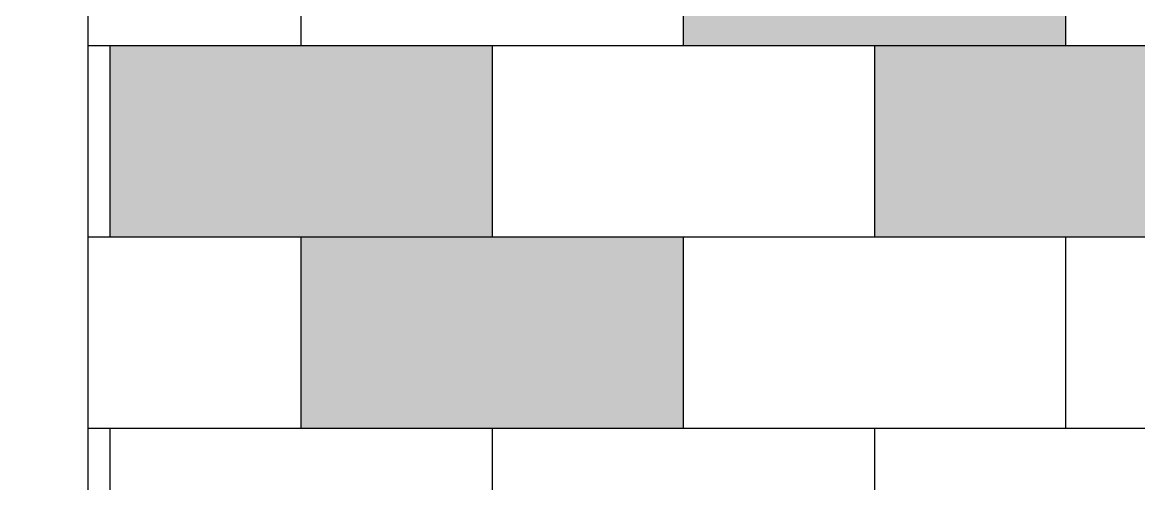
# Model space of a CAD drawing. Header units: metres. Extents: x 1203 to 2640, y 535 to 1122.
# Drawn here: x 1232.49 to 1244.36, y 613.07 to 617.97 of the extents above; entities that cross this region are included whole.
import ezdxf

# ---------------------------------------------------------------- set-up
doc = ezdxf.new("R2010")
doc.units = ezdxf.units.M
doc.layers.add('line work', color=7, linetype='Continuous')
picture_1 = doc.add_image_def('image1.png', size_in_pixel=(941, 730))

msp = doc.modelspace()

# ---------------------------------------------------------------- hatches: boundary and pattern name
at = {"layer": 'line work', "lineweight": -3}
h = msp.add_hatch(color=8, dxfattribs=at)
h.dxf.hatch_style = 1
edge = h.paths.add_edge_path()
edge.add_line((1243.584, 619.76), (1239.653, 619.76))
edge.add_spline(control_points=[(1239.653, 619.76), (1239.656, 619.746), (1239.67, 619.654), (1239.69, 619.511), (1239.696, 619.17)], knot_values=[72.571127, 72.571127, 72.571127, 72.571127, 72.761434, 73.761434, 73.761434, 73.761434, 73.761434], degree=3, periodic=0)
edge.add_spline(control_points=[(1239.696, 619.17), (1239.69, 618.829), (1239.657, 618.589), (1239.628, 618.442), (1239.574, 618.377), (1239.534, 618.351), (1239.52, 618.344)], knot_values=[69.120782, 69.120782, 69.120782, 69.120782, 70.120782, 71.120782, 72.120782, 72.571127, 72.571127, 72.571127, 72.571127], degree=3, periodic=0)
edge.add_spline(control_points=[(1238.732, 618.203), (1238.734, 618.203), (1238.754, 618.207), (1238.787, 618.219), (1238.874, 618.226), (1239.094, 618.255), (1239.315, 618.292), (1239.449, 618.315), (1239.503, 618.336), (1239.52, 618.344)], knot_values=[63.487135, 63.487135, 63.487135, 63.487135, 63.571127, 64.571127, 65.571127, 66.571127, 67.571127, 68.571127, 69.120782, 69.120782, 69.120782, 69.120782], degree=3, periodic=0)
edge.add_line((1239.52, 618.344), (1239.52, 617.728))
edge.add_line((1239.52, 617.728), (1243.584, 617.728))
edge.add_line((1243.584, 617.728), (1243.584, 619.76))
h = msp.add_hatch(color=9, dxfattribs=at)
h.dxf.hatch_style = 1
h.paths.add_polyline_path([(1237.488, 617.728), (1233.424, 617.728), (1233.424, 615.696), (1237.488, 615.696)])
h = msp.add_hatch(color=9, dxfattribs=at)
h.dxf.hatch_style = 1
h.paths.add_polyline_path([(1245.616, 617.728), (1241.552, 617.728), (1241.552, 615.696), (1245.616, 615.696)])
h = msp.add_hatch(color=8, dxfattribs=at)
h.dxf.hatch_style = 1
h.paths.add_polyline_path([(1239.52, 615.696), (1235.456, 615.696), (1235.456, 613.664), (1239.52, 613.664)])

# ---------------------------------------------------------------- linework, layer by layer
at = {"layer": 'line work', "color": 7, "linetype": 'Continuous', "lineweight": -3}
for p, q in [((1235.456, 617.728), (1235.456, 619.76)), ((1239.52, 617.728), (1239.52, 619.76)), ((1243.584, 617.728), (1243.584, 619.76)), ((1233.193, 617.728), (1247.173, 617.728)), ((1233.424, 615.696), (1233.424, 617.728)), ((1237.488, 615.696), (1237.488, 617.728)), ((1241.552, 615.696), (1241.552, 617.728)), ((1233.193, 615.696), (1248.415, 615.696)), ((1235.456, 613.664), (1235.456, 615.696)), ((1239.52, 613.664), (1239.52, 615.696)), ((1243.584, 613.664), (1243.584, 615.696)), ((1233.193, 613.664), (1249.232, 613.664)), ((1233.424, 611.632), (1233.424, 613.664)), ((1237.488, 611.632), (1237.488, 613.664)), ((1241.552, 611.632), (1241.552, 613.664))]:
    msp.add_line(p, q, dxfattribs=at)
at = {"layer": 'line work', "lineweight": -3}
msp.add_lwpolyline([(1233.193, 555.983), (1233.193, 586.449), (1233.193, 635.248)], dxfattribs=at)

# ---------------------------------------------------------------- pictures from other files: only their frames are drawn
image = msp.add_image(picture_1, insert=(1202.937, 535.439), size_in_units=(167.273, 129.765))
image.dxf.flags = 6

doc.saveas('drawing.dxf')
